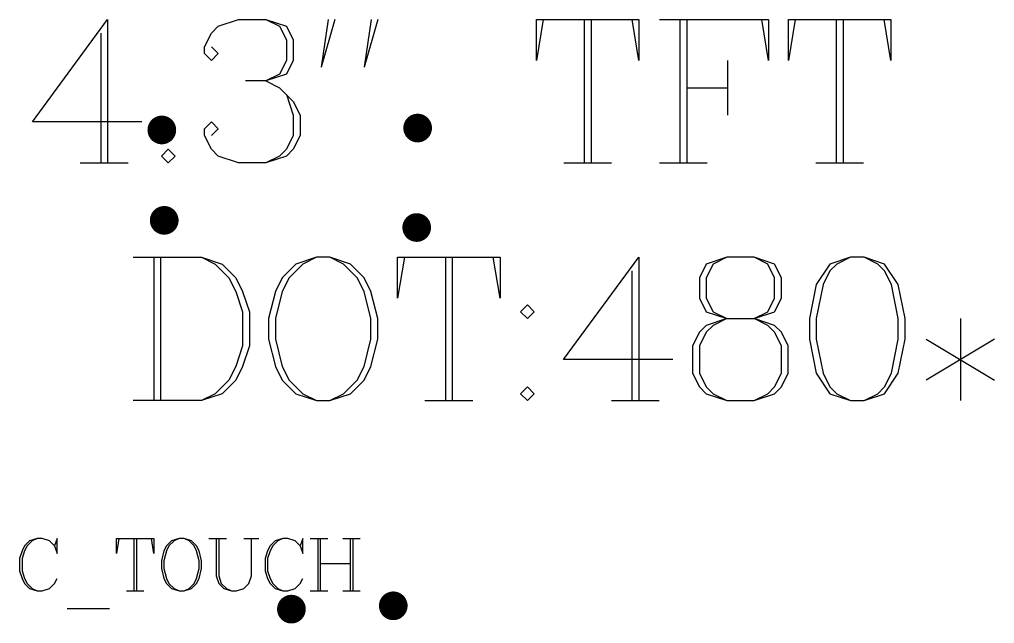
# Model space of a CAD drawing. Header units: millimetres. Extents: x 2086 to 2273, y 419 to 632.
# Drawn here: x 2225.77 to 2246.16, y 521.37 to 534 of the extents above; entities that cross this region are included whole.
import ezdxf

# ---------------------------------------------------------------- set-up
doc = ezdxf.new("R2010")
doc.units = ezdxf.units.MM
for name, color, linetype in [('BOTTOMOVERLAY', 54, 'Continuous'), ('MULTILAYER', 9, 'Continuous'), ('ViaHoleLayer', 16, 'Continuous')]:
    doc.layers.add(name, color=color, linetype=linetype)

msp = doc.modelspace()

# ---------------------------------------------------------------- linework, layer by layer
at = {"layer": 'BOTTOMOVERLAY'}
for p, q in [((2226.0396, 531.8527), (2227.6107, 533.9951)), ((2227.6107, 533.9951), (2227.6107, 530.9958)), ((2229.7817, 533.7095), (2229.9245, 533.8523)), ((2229.9245, 533.8523), (2230.353, 533.9951)), ((2230.353, 533.9951), (2230.9243, 533.9951)), ((2230.9243, 533.9951), (2231.3528, 533.8523)), ((2230.9243, 533.9951), (2231.2099, 533.8523)), ((2231.2099, 533.8523), (2231.3528, 533.5667)), ((2231.3528, 533.8523), (2231.4956, 533.5667)), ((2232.224, 533.9951), (2232.0812, 532.9953)), ((2232.3668, 533.9951), (2232.0812, 532.9953)), ((2233.1238, 533.9951), (2232.981, 532.9953)), ((2233.2667, 533.9951), (2232.981, 532.9953)), ((2236.7231, 533.9951), (2236.5802, 533.1382)), ((2236.5802, 533.1382), (2236.5802, 533.9951)), ((2236.5802, 533.9951), (2238.7226, 533.9951)), ((2237.58, 533.9951), (2237.58, 530.9958)), ((2237.7228, 533.9951), (2237.7228, 530.9958)), ((2238.7226, 533.1382), (2238.5798, 533.9951)), ((2238.7226, 533.9951), (2238.7226, 533.1382)), ((2239.1511, 533.9951), (2241.4363, 533.9951)), ((2239.5796, 533.9951), (2239.5796, 530.9958)), ((2239.7224, 533.9951), (2239.7224, 530.9958)), ((2241.4363, 533.1382), (2241.2935, 533.9951)), ((2241.4363, 533.9951), (2241.4363, 533.1382)), ((2241.9933, 533.9951), (2241.8505, 533.1382)), ((2241.8505, 533.1382), (2241.8505, 533.9951)), ((2241.8505, 533.9951), (2243.9929, 533.9951)), ((2242.8503, 533.9951), (2242.8503, 530.9958)), ((2242.9931, 533.9951), (2242.9931, 530.9958)), ((2243.9929, 533.1382), (2243.8501, 533.9951)), ((2243.9929, 533.9951), (2243.9929, 533.1382)), ((2227.4679, 533.7095), (2227.4679, 530.9958)), ((2229.6389, 533.4238), (2229.7817, 533.7095)), ((2229.6389, 533.281), (2229.6389, 533.4238)), ((2229.7817, 533.4238), (2229.9245, 533.281)), ((2231.3528, 533.5667), (2231.3528, 533.1382)), ((2231.4956, 533.5667), (2231.4956, 533.1382)), ((2229.7817, 533.1382), (2229.6389, 533.281)), ((2229.9245, 533.281), (2229.7817, 533.1382)), ((2231.3528, 533.1382), (2231.2099, 532.8525)), ((2231.4956, 533.1382), (2231.3528, 532.8525)), ((2240.5794, 533.1382), (2240.5794, 531.9956)), ((2231.3528, 532.8525), (2230.9243, 532.7097)), ((2231.2099, 532.8525), (2230.9243, 532.7097)), ((2230.9243, 532.7097), (2230.4958, 532.7097)), ((2230.9243, 532.7097), (2231.2099, 532.5669)), ((2231.2099, 532.5669), (2231.4956, 532.2812)), ((2231.3528, 532.424), (2231.4956, 531.9956)), ((2239.7224, 532.5669), (2240.5794, 532.5669)), ((2231.4956, 532.2812), (2231.6384, 531.9956)), ((2231.4956, 531.9956), (2231.4956, 531.5671)), ((2231.6384, 531.9956), (2231.6384, 531.5671)), ((2228.3249, 531.8527), (2226.0396, 531.8527)), ((2229.6389, 531.7099), (2229.7817, 531.8527)), ((2229.7817, 531.8527), (2229.9245, 531.7099)), ((2229.6389, 531.5671), (2229.6389, 531.7099)), ((2229.9245, 531.7099), (2229.7817, 531.5671)), ((2229.7817, 531.2814), (2229.6389, 531.5671)), ((2231.4956, 531.5671), (2231.3528, 531.2814)), ((2231.6384, 531.5671), (2231.4956, 531.2814)), ((2228.8819, 531.2814), (2228.7391, 531.1386)), ((2229.0247, 531.1386), (2228.8819, 531.2814)), ((2229.9245, 531.1386), (2229.7817, 531.2814)), ((2231.3528, 531.2814), (2231.2099, 531.1386)), ((2231.4956, 531.2814), (2231.3528, 531.1386)), ((2227.0394, 530.9958), (2228.0392, 530.9958)), ((2228.7391, 531.1386), (2228.8819, 530.9958)), ((2228.8819, 530.9958), (2229.0247, 531.1386)), ((2230.353, 530.9958), (2229.9245, 531.1386)), ((2230.9243, 530.9958), (2230.353, 530.9958)), ((2231.3528, 531.1386), (2230.9243, 530.9958)), ((2231.2099, 531.1386), (2230.9243, 530.9958)), ((2237.1515, 530.9958), (2238.1513, 530.9958)), ((2239.1511, 530.9958), (2240.1509, 530.9958)), ((2242.4218, 530.9958), (2243.4216, 530.9958)), ((2228.1496, 529.0251), (2229.5779, 529.0251)), ((2228.5781, 529.0251), (2228.5781, 526.0258)), ((2228.7209, 529.0251), (2228.7209, 526.0258)), ((2229.5779, 529.0251), (2230.0064, 528.8823)), ((2229.5779, 529.0251), (2229.8635, 528.8823)), ((2231.9774, 529.0251), (2231.5489, 528.8823)), ((2231.9774, 529.0251), (2231.6917, 528.8823)), ((2232.263, 529.0251), (2231.9774, 529.0251)), ((2232.6915, 528.8823), (2232.263, 529.0251)), ((2232.5487, 528.8823), (2232.263, 529.0251)), ((2233.8198, 529.0251), (2233.677, 528.1682)), ((2233.677, 528.1682), (2233.677, 529.0251)), ((2233.677, 529.0251), (2235.8194, 529.0251)), ((2234.6768, 529.0251), (2234.6768, 526.0258)), ((2234.8196, 529.0251), (2234.8196, 526.0258)), ((2235.8194, 528.1682), (2235.6766, 529.0251)), ((2235.8194, 529.0251), (2235.8194, 528.1682)), ((2237.1477, 526.8827), (2238.7188, 529.0251)), ((2238.7188, 529.0251), (2238.7188, 526.0258)), ((2240.5613, 529.0251), (2240.1328, 528.8823)), ((2240.5613, 529.0251), (2240.2756, 528.8823)), ((2241.1326, 529.0251), (2240.5613, 529.0251)), ((2241.561, 528.8823), (2241.1326, 529.0251)), ((2241.4182, 528.8823), (2241.1326, 529.0251)), ((2243.1464, 529.0251), (2242.7179, 528.8823)), ((2243.1464, 529.0251), (2242.8608, 528.8823)), ((2243.4321, 529.0251), (2243.1464, 529.0251)), ((2243.8605, 528.8823), (2243.4321, 529.0251)), ((2243.7177, 528.8823), (2243.4321, 529.0251)), ((2229.8635, 528.8823), (2230.1492, 528.5967)), ((2230.0064, 528.8823), (2230.292, 528.5967)), ((2231.5489, 528.8823), (2231.2632, 528.5967)), ((2231.6917, 528.8823), (2231.4061, 528.5967)), ((2232.8343, 528.5967), (2232.5487, 528.8823)), ((2232.9772, 528.5967), (2232.6915, 528.8823)), ((2238.576, 528.7395), (2238.576, 526.0258)), ((2240.1328, 528.8823), (2239.9899, 528.5967)), ((2240.2756, 528.8823), (2240.1328, 528.5967)), ((2241.561, 528.5967), (2241.4182, 528.8823)), ((2241.7039, 528.5967), (2241.561, 528.8823)), ((2242.7179, 528.8823), (2242.4323, 528.4538)), ((2242.7179, 528.7395), (2242.5751, 528.4538)), ((2242.8608, 528.8823), (2242.7179, 528.7395)), ((2243.8605, 528.7395), (2243.7177, 528.8823)), ((2244.1462, 528.4538), (2243.8605, 528.8823)), ((2244.0034, 528.4538), (2243.8605, 528.7395)), ((2230.1492, 528.5967), (2230.292, 528.311)), ((2230.292, 528.5967), (2230.4349, 528.311)), ((2231.2632, 528.5967), (2231.1204, 528.311)), ((2231.4061, 528.5967), (2231.2632, 528.311)), ((2232.9772, 528.311), (2232.8343, 528.5967)), ((2233.12, 528.311), (2232.9772, 528.5967)), ((2239.9899, 528.5967), (2239.9899, 528.1682)), ((2240.1328, 528.5967), (2240.1328, 528.1682)), ((2241.561, 528.1682), (2241.561, 528.5967)), ((2241.7039, 528.1682), (2241.7039, 528.5967)), ((2242.4323, 528.4538), (2242.2895, 527.7397)), ((2242.5751, 528.4538), (2242.4323, 527.7397)), ((2244.1462, 527.7397), (2244.0034, 528.4538)), ((2244.289, 527.7397), (2244.1462, 528.4538)), ((2230.292, 528.311), (2230.4349, 527.8825)), ((2230.4349, 528.311), (2230.5777, 527.8825)), ((2231.1204, 528.311), (2230.9776, 527.7397)), ((2231.2632, 528.311), (2231.1204, 527.7397)), ((2233.12, 527.7397), (2232.9772, 528.311)), ((2233.2628, 527.7397), (2233.12, 528.311)), ((2239.9899, 528.1682), (2240.1328, 527.8825)), ((2240.1328, 528.1682), (2240.2756, 527.8825)), ((2241.4182, 527.8825), (2241.561, 528.1682)), ((2241.561, 527.8825), (2241.7039, 528.1682)), ((2236.3907, 528.0253), (2236.2479, 527.8825)), ((2236.5335, 527.8825), (2236.3907, 528.0253)), ((2230.4349, 527.8825), (2230.4349, 527.1684)), ((2230.5777, 527.8825), (2230.5777, 527.1684)), ((2230.9776, 527.7397), (2230.9776, 527.3112)), ((2231.1204, 527.7397), (2231.1204, 527.3112)), ((2233.12, 527.3112), (2233.12, 527.7397)), ((2233.2628, 527.3112), (2233.2628, 527.7397)), ((2236.2479, 527.8825), (2236.3907, 527.7397)), ((2236.3907, 527.7397), (2236.5335, 527.8825)), ((2240.1328, 527.8825), (2240.5613, 527.7397)), ((2240.5613, 527.7397), (2240.1328, 527.5969)), ((2240.2756, 527.8825), (2240.5613, 527.7397)), ((2240.5613, 527.7397), (2240.2756, 527.5969)), ((2240.5613, 527.7397), (2241.1326, 527.7397)), ((2241.1326, 527.7397), (2241.561, 527.8825)), ((2241.1326, 527.7397), (2241.4182, 527.8825)), ((2241.561, 527.5969), (2241.1326, 527.7397)), ((2241.4182, 527.5969), (2241.1326, 527.7397)), ((2242.2895, 527.7397), (2242.2895, 527.3112)), ((2242.4323, 527.7397), (2242.4323, 527.3112)), ((2244.1462, 527.3112), (2244.1462, 527.7397)), ((2244.289, 527.3112), (2244.289, 527.7397)), ((2245.4459, 527.7397), (2245.4459, 526.0258)), ((2240.1328, 527.5969), (2239.9899, 527.454)), ((2240.2756, 527.5969), (2240.1328, 527.454)), ((2241.561, 527.454), (2241.4182, 527.5969)), ((2241.7039, 527.454), (2241.561, 527.5969)), ((2230.9776, 527.3112), (2231.1204, 526.7399)), ((2231.1204, 527.3112), (2231.2632, 526.7399)), ((2232.9772, 526.7399), (2233.12, 527.3112)), ((2233.12, 526.7399), (2233.2628, 527.3112)), ((2239.9899, 527.454), (2239.8471, 527.1684)), ((2240.1328, 527.454), (2239.9899, 527.1684)), ((2241.7039, 527.1684), (2241.561, 527.454)), ((2241.8467, 527.1684), (2241.7039, 527.454)), ((2242.2895, 527.3112), (2242.4323, 526.5971)), ((2242.4323, 527.3112), (2242.5751, 526.5971)), ((2244.0034, 526.5971), (2244.1462, 527.3112)), ((2244.1462, 526.5971), (2244.289, 527.3112)), ((2244.7318, 527.3112), (2246.16, 526.4543)), ((2246.16, 527.3112), (2244.7318, 526.4543)), ((2230.4349, 527.1684), (2230.292, 526.7399)), ((2230.5777, 527.1684), (2230.4349, 526.7399)), ((2239.8471, 527.1684), (2239.8471, 526.5971)), ((2239.9899, 527.1684), (2239.9899, 526.5971)), ((2241.7039, 526.5971), (2241.7039, 527.1684)), ((2241.8467, 526.5971), (2241.8467, 527.1684)), ((2230.292, 526.7399), (2230.1492, 526.4543)), ((2230.4349, 526.7399), (2230.292, 526.4543)), ((2231.1204, 526.7399), (2231.2632, 526.4543)), ((2231.2632, 526.7399), (2231.4061, 526.4543)), ((2232.8343, 526.4543), (2232.9772, 526.7399)), ((2232.9772, 526.4543), (2233.12, 526.7399)), ((2239.4329, 526.8827), (2237.1477, 526.8827)), ((2239.8471, 526.5971), (2239.9899, 526.3114)), ((2239.9899, 526.5971), (2240.1328, 526.3114)), ((2241.561, 526.3114), (2241.7039, 526.5971)), ((2241.7039, 526.3114), (2241.8467, 526.5971)), ((2242.4323, 526.5971), (2242.7179, 526.1686)), ((2242.5751, 526.5971), (2242.7179, 526.3114)), ((2243.8605, 526.1686), (2244.1462, 526.5971)), ((2243.8605, 526.3114), (2244.0034, 526.5971)), ((2230.1492, 526.4543), (2229.8635, 526.1686)), ((2230.292, 526.4543), (2230.0064, 526.1686)), ((2231.2632, 526.4543), (2231.5489, 526.1686)), ((2231.4061, 526.4543), (2231.6917, 526.1686)), ((2232.5487, 526.1686), (2232.8343, 526.4543)), ((2232.6915, 526.1686), (2232.9772, 526.4543)), ((2236.3907, 526.3114), (2236.2479, 526.1686)), ((2236.5335, 526.1686), (2236.3907, 526.3114)), ((2239.9899, 526.3114), (2240.1328, 526.1686)), ((2240.1328, 526.3114), (2240.2756, 526.1686)), ((2241.4182, 526.1686), (2241.561, 526.3114)), ((2241.561, 526.1686), (2241.7039, 526.3114)), ((2242.7179, 526.3114), (2242.8608, 526.1686)), ((2243.7177, 526.1686), (2243.8605, 526.3114)), ((2230.0064, 526.1686), (2229.5779, 526.0258)), ((2229.8635, 526.1686), (2229.5779, 526.0258)), ((2231.5489, 526.1686), (2231.9774, 526.0258)), ((2231.6917, 526.1686), (2231.9774, 526.0258)), ((2232.263, 526.0258), (2232.6915, 526.1686)), ((2232.263, 526.0258), (2232.5487, 526.1686)), ((2236.2479, 526.1686), (2236.3907, 526.0258)), ((2236.3907, 526.0258), (2236.5335, 526.1686)), ((2240.1328, 526.1686), (2240.5613, 526.0258)), ((2240.2756, 526.1686), (2240.5613, 526.0258)), ((2241.1326, 526.0258), (2241.561, 526.1686)), ((2241.1326, 526.0258), (2241.4182, 526.1686)), ((2242.7179, 526.1686), (2243.1464, 526.0258)), ((2242.8608, 526.1686), (2243.1464, 526.0258)), ((2243.4321, 526.0258), (2243.8605, 526.1686)), ((2243.4321, 526.0258), (2243.7177, 526.1686)), ((2229.5779, 526.0258), (2228.1496, 526.0258)), ((2231.9774, 526.0258), (2232.263, 526.0258)), ((2234.2483, 526.0258), (2235.2481, 526.0258)), ((2238.1475, 526.0258), (2239.1473, 526.0258)), ((2240.5613, 526.0258), (2241.1326, 526.0258)), ((2243.1464, 526.0258), (2243.4321, 526.0258)), ((2225.9791, 523.0932), (2225.8744, 522.9884)), ((2226.0315, 523.0932), (2225.9267, 522.9884)), ((2226.1362, 523.1455), (2225.9791, 523.0932)), ((2226.1362, 523.1455), (2226.0315, 523.0932)), ((2226.241, 523.1455), (2226.1362, 523.1455)), ((2226.3981, 523.0932), (2226.241, 523.1455)), ((2226.5028, 522.9884), (2226.3981, 523.0932)), ((2226.5552, 523.1455), (2226.5028, 522.9884)), ((2226.5552, 522.8313), (2226.5552, 523.1455)), ((2227.8487, 523.1455), (2227.7963, 522.8313)), ((2227.7963, 522.8313), (2227.7963, 523.1455)), ((2227.7963, 523.1455), (2228.5819, 523.1455)), ((2228.1629, 523.1455), (2228.1629, 522.0458)), ((2228.2153, 523.1455), (2228.2153, 522.0458)), ((2228.5819, 522.8313), (2228.5295, 523.1455)), ((2228.5819, 523.1455), (2228.5819, 522.8313)), ((2228.9485, 523.0932), (2228.8437, 522.9884)), ((2229.0008, 523.0932), (2228.8961, 522.9884)), ((2229.1056, 523.1455), (2228.9485, 523.0932)), ((2229.1056, 523.1455), (2229.0008, 523.0932)), ((2229.2103, 523.1455), (2229.1056, 523.1455)), ((2229.3674, 523.0932), (2229.2103, 523.1455)), ((2229.3151, 523.0932), (2229.2103, 523.1455)), ((2229.4198, 522.9884), (2229.3151, 523.0932)), ((2229.4722, 522.9884), (2229.3674, 523.0932)), ((2229.7288, 523.1455), (2230.0954, 523.1455)), ((2229.8859, 523.1455), (2229.8859, 522.36)), ((2229.9383, 523.1455), (2229.9383, 522.36)), ((2230.462, 523.1455), (2230.7762, 523.1455)), ((2230.6191, 522.36), (2230.6191, 523.1455)), ((2231.1166, 523.0932), (2231.0118, 522.9884)), ((2231.1689, 523.0932), (2231.0642, 522.9884)), ((2231.2737, 523.1455), (2231.1166, 523.0932)), ((2231.2737, 523.1455), (2231.1689, 523.0932)), ((2231.3784, 523.1455), (2231.2737, 523.1455)), ((2231.5355, 523.0932), (2231.3784, 523.1455)), ((2231.6403, 522.9884), (2231.5355, 523.0932)), ((2231.6926, 523.1455), (2231.6403, 522.9884)), ((2231.6926, 522.8313), (2231.6926, 523.1455)), ((2231.8498, 523.1455), (2232.2163, 523.1455)), ((2232.0069, 523.1455), (2232.0069, 522.0458)), ((2232.0592, 523.1455), (2232.0592, 522.0458)), ((2232.5306, 523.1455), (2232.8971, 523.1455)), ((2232.6877, 523.1455), (2232.6877, 522.0458)), ((2232.74, 523.1455), (2232.74, 522.0458)), ((2225.822, 522.8837), (2225.7696, 522.7266)), ((2225.8744, 522.9884), (2225.822, 522.8837)), ((2225.8744, 522.8837), (2225.822, 522.7266)), ((2225.9267, 522.9884), (2225.8744, 522.8837)), ((2226.5028, 522.9884), (2226.5552, 522.8313)), ((2228.7914, 522.8837), (2228.739, 522.6742)), ((2228.8437, 522.9884), (2228.7914, 522.8837)), ((2228.8437, 522.8837), (2228.7914, 522.6742)), ((2228.8961, 522.9884), (2228.8437, 522.8837)), ((2229.4722, 522.8837), (2229.4198, 522.9884)), ((2229.5245, 522.8837), (2229.4722, 522.9884)), ((2229.5245, 522.6742), (2229.4722, 522.8837)), ((2229.5769, 522.6742), (2229.5245, 522.8837)), ((2230.9595, 522.8837), (2230.9071, 522.7266)), ((2231.0118, 522.9884), (2230.9595, 522.8837)), ((2231.0118, 522.8837), (2230.9595, 522.7266)), ((2231.0642, 522.9884), (2231.0118, 522.8837)), ((2231.6403, 522.9884), (2231.6926, 522.8313)), ((2225.7696, 522.7266), (2225.7696, 522.4647)), ((2225.822, 522.7266), (2225.822, 522.4647)), ((2228.739, 522.6742), (2228.739, 522.5171)), ((2228.7914, 522.6742), (2228.7914, 522.5171)), ((2229.5245, 522.5171), (2229.5245, 522.6742)), ((2229.5769, 522.5171), (2229.5769, 522.6742)), ((2230.9071, 522.7266), (2230.9071, 522.4647)), ((2230.9595, 522.7266), (2230.9595, 522.4647)), ((2232.0592, 522.6218), (2232.6877, 522.6218)), ((2225.7696, 522.4647), (2225.822, 522.3076)), ((2225.822, 522.4647), (2225.8744, 522.3076)), ((2228.739, 522.5171), (2228.7914, 522.3076)), ((2228.7914, 522.5171), (2228.8437, 522.3076)), ((2229.4722, 522.3076), (2229.5245, 522.5171)), ((2229.5245, 522.3076), (2229.5769, 522.5171)), ((2230.9071, 522.4647), (2230.9595, 522.3076)), ((2230.9595, 522.4647), (2231.0118, 522.3076)), ((2225.822, 522.3076), (2225.8744, 522.2029)), ((2225.8744, 522.3076), (2225.9267, 522.2029)), ((2225.8744, 522.2029), (2225.9791, 522.0981)), ((2225.9267, 522.2029), (2226.0315, 522.0981)), ((2226.3981, 522.0981), (2226.5028, 522.2029)), ((2226.5028, 522.2029), (2226.5552, 522.3076)), ((2228.7914, 522.3076), (2228.8437, 522.2029)), ((2228.8437, 522.3076), (2228.8961, 522.2029)), ((2228.8437, 522.2029), (2228.9485, 522.0981)), ((2228.8961, 522.2029), (2229.0008, 522.0981)), ((2229.3151, 522.0981), (2229.4198, 522.2029)), ((2229.3674, 522.0981), (2229.4722, 522.2029)), ((2229.4198, 522.2029), (2229.4722, 522.3076)), ((2229.4722, 522.2029), (2229.5245, 522.3076)), ((2229.8859, 522.36), (2229.9383, 522.2029)), ((2229.9383, 522.36), (2229.9906, 522.2029)), ((2229.9383, 522.2029), (2230.043, 522.0981)), ((2229.9906, 522.2029), (2230.0954, 522.0981)), ((2230.462, 522.0981), (2230.5667, 522.2029)), ((2230.5667, 522.2029), (2230.6191, 522.36)), ((2230.9595, 522.3076), (2231.0118, 522.2029)), ((2231.0118, 522.3076), (2231.0642, 522.2029)), ((2231.0118, 522.2029), (2231.1166, 522.0981)), ((2231.0642, 522.2029), (2231.1689, 522.0981)), ((2231.5355, 522.0981), (2231.6403, 522.2029)), ((2231.6403, 522.2029), (2231.6926, 522.3076)), ((2225.9791, 522.0981), (2226.1362, 522.0458)), ((2226.0315, 522.0981), (2226.1362, 522.0458)), ((2226.1362, 522.0458), (2226.241, 522.0458)), ((2226.241, 522.0458), (2226.3981, 522.0981)), ((2228.0058, 522.0458), (2228.3724, 522.0458)), ((2228.9485, 522.0981), (2229.1056, 522.0458)), ((2229.0008, 522.0981), (2229.1056, 522.0458)), ((2229.1056, 522.0458), (2229.2103, 522.0458)), ((2229.2103, 522.0458), (2229.3674, 522.0981)), ((2229.2103, 522.0458), (2229.3151, 522.0981)), ((2230.043, 522.0981), (2230.2001, 522.0458)), ((2230.0954, 522.0981), (2230.2001, 522.0458)), ((2230.2001, 522.0458), (2230.3048, 522.0458)), ((2230.3048, 522.0458), (2230.462, 522.0981)), ((2231.1166, 522.0981), (2231.2737, 522.0458)), ((2231.1689, 522.0981), (2231.2737, 522.0458)), ((2231.2737, 522.0458), (2231.3784, 522.0458)), ((2231.3784, 522.0458), (2231.5355, 522.0981)), ((2231.8498, 522.0458), (2232.2163, 522.0458)), ((2232.5306, 522.0458), (2232.8971, 522.0458)), ((2226.7647, 521.6792), (2227.6549, 521.6792))]:
    msp.add_line(p, q, dxfattribs=at)
at = {"layer": 'MULTILAYER', "const_width": 0.3}
for points in [[(2234.2462, 531.7253, -1), (2233.9462, 531.7253, -1)], [(2228.8962, 531.6853, -1), (2228.5962, 531.6853, -1)], [(2228.9462, 529.7953, -1), (2228.6462, 529.7953, -1)], [(2234.2262, 529.6453, -1), (2233.9262, 529.6453, -1)], [(2233.7362, 521.7353, -1), (2233.4362, 521.7353, -1)], [(2231.6062, 521.6653, -1), (2231.3062, 521.6653, -1)]]:
    msp.add_lwpolyline(points, format="xyb", close=True, dxfattribs=at)
at = {"layer": 'ViaHoleLayer', "const_width": 0.15}
for points in [[(2228.8212, 531.6853, -1), (2228.6712, 531.6853, -1)], [(2234.1712, 531.7253, -1), (2234.0212, 531.7253, -1)], [(2228.8712, 529.7953, -1), (2228.7212, 529.7953, -1)], [(2234.1512, 529.6453, -1), (2234.0012, 529.6453, -1)], [(2231.5312, 521.6653, -1), (2231.3812, 521.6653, -1)], [(2233.6612, 521.7353, -1), (2233.5112, 521.7353, -1)]]:
    msp.add_lwpolyline(points, format="xyb", close=True, dxfattribs=at)

doc.saveas('drawing.dxf')
